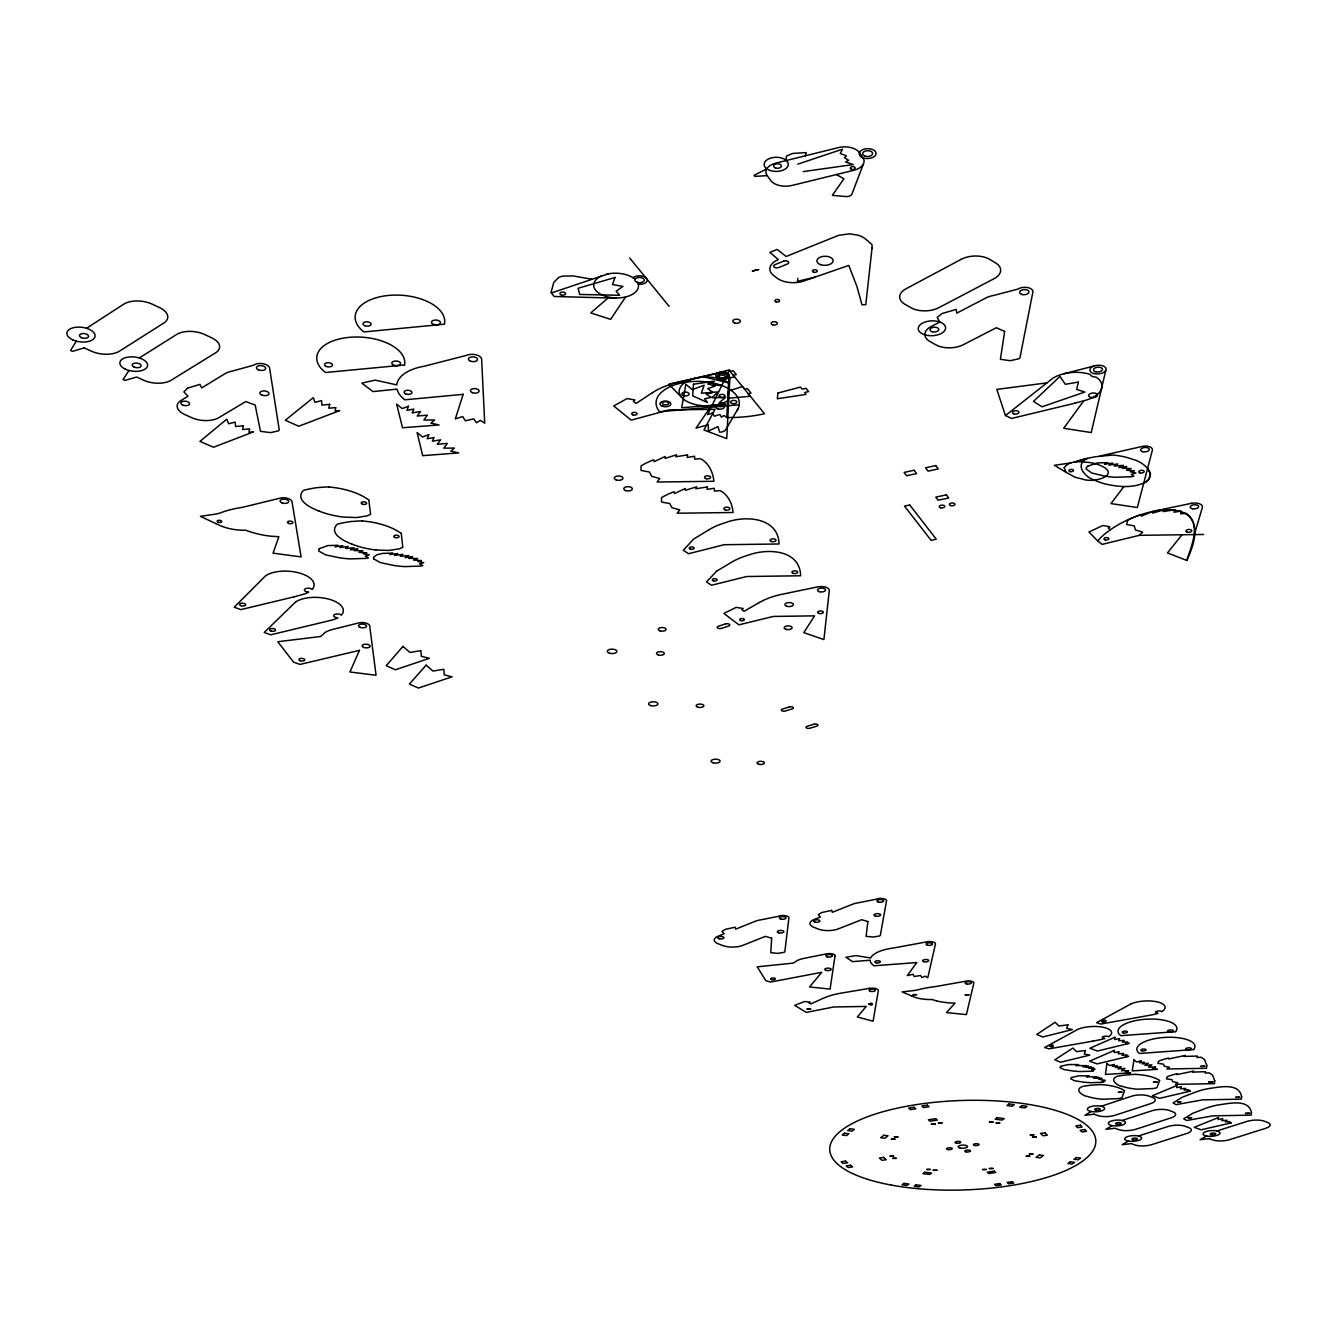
<?xml version="1.0" encoding="UTF-8"?>
<svg xmlns="http://www.w3.org/2000/svg" width="1337" height="1337" viewBox="0 0 1337 1337"><rect width="100%" height="100%" fill="white"/><g stroke="black" fill="none" stroke-linecap="round" stroke-linejoin="round"><path stroke-width="1.5" d="M726.76 417.512L724.069 415.506L721.312 417.144L719.958 414.487L714.292 416.208L712.638 412.882L707.574 414.62L729.233 370.282L764.513 413.735A90.766 48.349 0.1 0 1 726.76 417.512L728.983 375.095A5.716 3.042 0.1 0 0 720.944 372.221L695.14 378.271M786.123 160.574L786.457 155.994L792.757 153.437L806.261 152.585L805.342 155.794M797.888 278.313L797.353 281.372L815.069 277.16M1105.749 370.55L1091.226 432.553L1063.684 428.291L1083.806 400.766A28.328 14.891 -3.6 0 0 1095.956 377.067A6.033 3.192 -3.8 0 1 1090.374 374.477A28.328 14.891 -3.6 0 0 1053.088 378.037L1005.457 415.556L996.817 389.401L1046.921 382.883M1193.674 536.772L1202.381 507.425A8.657 4.262 -4.5 0 0 1191.367 503.364M1182.008 534.783L1167.468 552.916L1186.788 560.437C1223.489 483.175 1124.785 509.113 1097.677 540.933L1088.936 532.009L1102.875 525.491L1109.877 526.711L1108.206 527.831L1110.161 529.786M1186.788 560.437C1191.284 546.048 1201.612 524.605 1186.27 513.341L1180.738 513.843L1181.173 511.118L1173.936 512.205L1174.839 509.832L1163.106 511.586L1164.36 509.715L1152.578 513.09L1152.995 511.319L1141.297 516.182L1141.246 514.478A64.577 31.286 -4.2 0 0 1127.626 520.26L1126.656 524.505L1134.294 525.942L1135.497 530.004L1142.65 532.059L1139.375 535.335L1102.106 544.376L1097.677 540.933M1124.534 1090.658L1121.96 1097.727A13.688 4.746 -2.8 0 1 1118.601 1098.596L1102.49 1099.248A38.105 13.303 -2.8 0 1 1087.416 1096.44C1083.087 1096.123 1074.296 1090.09 1081.549 1086.897A12.668 4.412 -2.7 0 1 1082.87 1086.363A52.11 17.983 -2.8 0 1 1092.413 1085.059L1100.585 1084.591A36.467 12.651 -2.7 0 1 1124.384 1090.691M1159.664 1080.48L1156.906 1087.649A13.788 4.813 -3 0 1 1153.513 1088.519L1137.286 1089.187A38.389 13.47 -3.1 0 1 1122.194 1086.346M738.275 408.337L725.673 429.745A6.752 3.493 0.1 0 1 719.674 432.202L717.952 426.57L708.409 431.032L708.242 424.715L696.025 428.158L710.298 407.3M76.359 341.169L70.577 350.461L72.516 351.347L84.298 347.887M128.987 370.499L123.071 379.541L124.976 380.393L136.658 377.034L143.677 380.243A19.838 10.178 5.8 0 0 171.236 380.193L215.541 352.851A20.038 10.462 5.6 0 0 211.798 337.877L204.661 334.517A20.072 10.479 5.7 0 0 176.534 334.534L139.315 357.948M625.616 296.948L610.625 319.359L590.737 312.925L608.134 297.95L615.906 297.95M1123.966 486.484L1110.947 503.598L1137.336 507.508L1152.377 450.218A7.855 3.994 -4.2 0 0 1149.302 446.658A7.855 3.994 -4.2 0 0 1141.414 446.625L1099.983 456.034M652.456 392.643L636.061 403.49L633.437 401.25L634.958 399.98L627.07 398.56L613.716 405.98L631.198 420.136L669.068 409.891L714.961 409.339L703.964 430.013L726.743 438.62L729.885 378.12A9.259 4.913 0.2 0 0 716.916 373.458M86.521 328.284L123.723 304.201A20.439 10.763 6.3 0 1 152.284 304.184L159.621 307.66A20.406 10.729 6.2 0 1 163.782 323.053L119.478 351.163A20.205 10.429 6.5 0 1 91.501 351.196L84.281 347.904M709.061 529.686L693.502 539.179L683.324 550.276L688.522 553.719L724.136 544.711L779.036 543.975C778.385 517.051 745.077 515.213 725.807 522.516A64.661 31.52 -0.4 0 0 709.061 529.686M1091.193 1111.515L1084.842 1115.325L1094.151 1114.189M1112.117 1125.637L1105.783 1129.364L1114.991 1128.261L1118.434 1129.514A12.267 4.161 -2.9 0 0 1135.665 1129.314L1171.045 1117.882A12.367 4.212 -3.1 0 0 1172.9 1111.849L1169.424 1110.546A12.384 4.228 -3.1 0 0 1151.993 1110.746L1122.178 1120.456M759.232 602.536L744.04 611.343L741.784 609.538L743.205 608.502L736.202 607.382L723.869 613.416L738.893 624.83L773.354 616.441L814.584 615.856L803.804 632.635L823.91 639.571L829.291 590.586A8.306 3.961 -1 0 0 817.876 586.859L780.407 594.614A60.549 28.445 -0.9 0 0 759.299 602.552M1128.428 1141.063L1122.127 1144.706L1131.252 1143.62L1134.628 1144.856A12.133 4.061 -2.9 0 0 1151.642 1144.656L1186.738 1133.475A12.234 4.111 -3.1 0 0 1188.643 1127.576L1185.217 1126.306A12.25 4.128 -3.1 0 0 1167.986 1126.506L1138.439 1135.999M1206.592 1136.032L1200.074 1139.709L1209.266 1138.606M766.853 168.83L754.135 175.297L754.937 176.4L767.187 175.615A16.345 9.526 -0.3 0 1 775.928 163.097L838.215 147.655A16.428 9.643 -1.1 0 1 859.457 152.568M551.379 292.97L608.168 273.868M797.805 164.15L842.527 149.192L840.271 153.521L846.471 155.861L844.399 157.716L848.644 160.273L845.669 161.978L853.24 164.568L803.286 171.587M1101.287 1106.234L1131.286 1096.307A12.518 4.329 -3 0 1 1148.934 1096.106L1152.461 1097.46A12.501 4.312 -3 0 1 1150.672 1103.61L1115.058 1115.275A12.401 4.245 -2.8 0 1 1097.644 1115.476L1094.134 1114.189M1216.904 1130.952L1247.02 1121.409A12.284 4.145 -3.6 0 1 1264.267 1121.191L1267.626 1122.478A12.284 4.128 -3.6 0 1 1265.354 1128.411L1229.605 1139.659A12.167 4.061 -3.4 0 1 1212.575 1139.859L1209.25 1138.606M294.224 596.803L301.811 594.714A26.339 12.351 3.7 0 0 308.697 592.107A4.145 1.939 3.5 0 1 304.452 590.336A4.145 1.939 3.5 0 1 307.142 588.263A4.145 1.939 3.5 0 1 312.173 589.433A26.339 12.351 3.7 0 0 299.755 573.122A26.339 12.351 3.7 0 0 265.478 575.896L234.209 607.215L240.894 609.605L294.29 596.787M1074.681 403.256L1083.806 400.766M1063.834 373.775L1094.034 366.004M719.824 372.288L729.033 369.965L730.186 371.385L733.161 370.7L736.319 374.594L733.344 375.262L734.581 376.8L725.256 378.939M1074.781 403.239L1011.591 418.448L1005.457 415.556M717.2 373.391L675.586 382.934A67.418 35.146 0.3 0 0 652.523 392.677M695.507 378.187L668.767 384.17L681.569 397.239M1154.6 511.001L1191.635 503.297M1092.663 1041.189L1098.964 1039.935A19.537 7.086 -2.8 0 0 1104.914 1038.398A3.075 1.12 -2.9 0 1 1102.306 1037.395A3.075 1.12 -2.9 0 1 1104.964 1036.192A3.075 1.12 -2.9 0 1 1108.34 1036.827A19.537 7.086 -2.8 0 0 1107.471 1028.571A19.554 7.086 -2.8 0 0 1103.627 1027.384A19.537 7.086 -2.8 0 0 1077.94 1029.306L1044.648 1047.506L1048.86 1048.86L1092.713 1041.172M869.652 988.327L839.786 993.358A47.831 17.765 -1.4 0 0 822.974 998.405L810.707 1003.953L808.969 1002.834L810.122 1002.182L804.64 1001.513L794.73 1005.34L806.244 1012.393L833.686 1006.978L866.226 1006.427L857.335 1016.972L873.078 1021.217L878.359 990.617A6.535 2.457 -1.4 0 0 869.451 988.361M1070.904 462.936L1054.375 465.293L1066.308 472.529M739.277 404.76L659.576 411.763A41.648 21.827 0.4 0 1 696.594 381.363A41.648 21.827 0.4 0 1 736.704 411.027M1139.375 535.335L1203.618 534.482M1135.731 1074.33L1127.509 1074.798A52.477 18.217 -3 0 0 1117.882 1076.118A12.752 4.479 -2.9 0 0 1116.529 1076.669C1109.225 1079.761 1117.699 1085.962 1122.127 1086.363M328.768 486.835L317.12 487.637A75.875 36.834 3.4 0 0 304.134 490.178A18.534 9.108 3.8 0 0 302.63 491.264C295.327 500.857 311.788 508.194 318.891 511.085M362.143 520.795L350.695 521.564A74.454 35.631 3 0 0 337.91 524.02A18.183 8.807 3.3 0 0 336.406 525.073C329.052 534.299 345.18 541.485 352.049 544.226M608.134 297.95L554.203 296.48L551.045 292.536L553.752 282.491L558.482 277.595A12.935 7.136 2 0 1 562.927 276.074L573.038 275.923L591.84 279.216M375.931 549.975L388.85 550.443L398.61 548.972A19.587 9.459 3 0 0 402.805 547.301L401.25 533.313M704.549 377.017L728.581 382.9A27.392 14.44 0.3 0 0 688.555 380.493A27.392 14.44 0.3 0 0 687.435 401.685A27.392 14.44 0.3 0 0 727.646 400.749M1139.174 1136.183L1138.723 1136.066A8.507 2.858 -2.9 0 0 1124.985 1138.121A8.507 2.858 -2.9 0 0 1134.846 1141.213A8.507 2.858 -2.9 0 0 1139.976 1136.467L1139.174 1136.183L1139.976 1136.467M836.394 174.562L843.965 178.757L832.349 195.336L845.753 196.539A5.365 3.092 -1.2 0 0 851.936 194.082L863.936 162.546A16.395 9.61 -1.2 0 0 863 157.816L859.607 152.786M911.784 996.015L902.124 991.904L914.241 990.516A11.966 4.479 -1.7 0 1 916.848 990.099A55.82 20.74 -1.9 0 1 935.399 986.606L965.498 981.241A5.783 2.189 -2.1 0 1 971.347 981.208A5.783 2.189 -2.1 0 1 973.854 983.13L966.4 1014.599L946.462 1012.594L955.086 1003.101L950.055 1002.934A40.01 15.041 -2 0 1 936.218 1000.761M216.042 523.703L200.4 516.333L215.925 514.06A16.261 7.821 4.5 0 1 219.184 513.341A75.407 36.049 4 0 1 242.114 507.408L279.5 498.317A7.855 3.827 4 0 1 287.455 498.333A7.855 3.827 4 0 1 292.034 501.776L301.092 556.911L273.049 553.15L278.865 536.672L271.979 536.304A54.265 26.372 4.1 0 1 251.974 532.343A57.875 28.161 4.1 0 1 245.707 530.237A32.706 15.81 4.4 0 1 216.276 523.619M1147.631 468.334L1150.522 474.067L1148.383 479.899A18.417 9.242 -4 0 1 1146.026 481.838C1133.458 488.64 1118.116 486.952 1104.713 483.81A58.026 29.381 -4.1 0 1 1093.683 479.799C1085.828 477.393 1075.165 465.961 1085.31 459.56A18.384 9.292 -3.7 0 1 1087.232 458.441M629.744 258.058L669.102 306.323M767.187 175.615L770.697 180.478A16.311 9.493 -0.4 0 0 791.972 185.459L853.741 170.3A16.395 9.61 -1.2 0 0 863.334 164.133M373.625 558.833L380.427 562.626L394.532 565.601A65.78 31.887 2.8 0 0 404.777 566.604L420.771 566.086L422.743 565.568L419.684 563.88L423.712 562.626L417.863 561.54L421.339 560.571L413.634 560.103L417.545 558.515L408.687 558.348L412.548 556.627L405.128 557.629L408.855 555.557L400.231 556.276L402.955 554.287L394.682 555.44L397.741 553.535L389.986 554.537L392.76 553.117L382.833 553.368L376.917 554.755L373.992 556.827A10.245 4.897 3 0 0 373.641 558.833M368.795 499.821L370.616 514.31A19.971 9.777 3.4 0 1 366.371 516.015L356.478 517.553L343.308 517.068A55.736 27.525 3.5 0 1 318.975 511.035M911.984 995.965A24.083 9.041 -1.8 0 0 932.106 999.524A42.667 16.061 -2 0 0 936.184 1000.778M1135.681 1074.413A36.734 12.802 -2.9 0 1 1159.513 1080.513M362.11 520.945A52.243 25.102 3.2 0 1 401.05 533.363M375.914 550.008A54.7 26.623 3.1 0 1 352.116 544.176M328.735 487.002A53.246 25.955 3.6 0 1 368.594 499.888M1143.753 483.108A18.317 9.192 -4 0 0 1146.026 481.838C1158.043 473.448 1141.898 461.382 1132.974 459.427A52.995 26.573 -3.6 0 0 1113.002 455.031L1095.855 456.686A75.39 37.553 -3.8 0 0 1076.302 461.549L1074.48 462.184A74.772 37.252 -3.8 0 1 1087.232 458.441M721.713 385.457A10.195 5.398 0.2 0 1 711.451 382.633M637.548 282.408A22.395 12.367 1.5 0 1 625.449 296.981A22.395 12.367 1.5 0 1 597.271 291.917A22.395 12.367 1.5 0 1 601.5 275.94M606.597 274.202A22.395 12.367 1.5 0 1 635.008 279.283M633.003 277.762A7.671 4.262 1.2 0 1 642.696 276.224A7.671 4.262 1.2 0 1 646.924 281.405A7.671 4.262 1.2 0 1 638.267 284.229M1033.869 1134.695L1030.058 1134.879L1033.835 1134.846M1036.259 1136.968L1032.465 1137.152L1036.259 1136.968M872.075 247.796L865.774 304.669L861.981 304.803L856.933 286.502L848.778 265.411L805.158 280.553A20.322 11.348 -0.5 0 1 776.931 278.046L773.655 275.506A20.356 11.364 -0.5 0 1 778.368 259.612L769.861 252.359L777.148 249.401L786.156 256.47L838.767 235.279L849.547 233.841L858.036 235.178A20.54 11.598 -1.2 0 1 865.106 238.721L868.131 241.161A19.42 10.947 -1.2 0 1 868.749 241.696L872.008 244.704L872.075 247.796M1206.759 1065.422L1206.492 1068.28L1166.967 1068.982L1169.357 1067.244L1164.226 1066.207L1163.391 1064.085L1157.892 1063.383L1158.644 1061.16A46.762 16.428 -3.3 0 1 1168.521 1058.068L1168.555 1058.954L1185.234 1055.445L1184.315 1056.431L1197.35 1056.08L1197.016 1057.5L1201.027 1057.199L1204.57 1059.572L1206.759 1065.422M1214.748 1080.864L1214.481 1083.655L1175.39 1084.357L1177.78 1082.669L1172.699 1081.65L1171.88 1079.577L1166.466 1078.892L1167.218 1076.72A46.243 16.061 -3.3 0 1 1177.011 1073.678L1177.028 1074.547L1193.54 1071.121L1192.621 1072.09L1205.523 1071.722L1205.172 1073.126L1209.133 1072.842L1212.626 1075.149L1214.748 1080.864M1118.451 1092.346L1122.194 1092.195L1118.467 1092.296M868.732 1004.171C873.98 1007.145 873.345 1001.045 868.732 1004.171M1177.546 1101.838L1181.039 1101.705L1177.579 1101.755M771.666 938.223L770.764 952.696L777.933 953.381L784.067 952.345A3.911 1.504 -0.8 0 0 784.836 951.76L788.83 918.402A6.284 2.473 -0.8 0 0 785.387 915.678A6.284 2.473 -0.8 0 0 777.783 916.463L760.92 919.823A14.189 5.582 -0.7 0 0 755.388 921.226L735.718 929.131L735.083 927.209L725.322 929.349L721.947 931.421L724.153 933.778L718.27 936.151A14.072 5.482 -0.5 0 0 718.42 943.889L722.882 945.577A14.055 5.465 -0.5 0 0 742.72 945.393L765.382 936.385L771.666 938.223M1114.841 1037.295L1114.724 1039.501L1119.637 1038.648L1118.651 1040.788L1124.183 1040.37L1122.528 1042.208L1127.542 1041.891L1126.055 1043.478L1129.247 1043.311L1097.426 1051.032L1089.906 1048.241L1114.841 1037.295M1114.339 1050.397L1114.222 1052.57L1119.102 1051.734L1118.133 1053.823L1123.615 1053.422L1121.96 1055.227L1126.924 1054.91L1125.47 1056.481L1128.612 1056.314L1097.109 1063.901L1089.638 1061.16L1114.339 1050.397M1153.513 1082.201L1157.29 1082.051L1153.53 1082.151M1188.125 1117.782L1191.568 1117.632L1188.125 1117.782M693.452 384.237L692.683 395.869L707.423 402.437L704.632 398.81L711.15 397.323L706.086 394.047L712.939 392.493L707.774 388.632L715.362 385.992L707.758 383.986L714.342 381.162L693.452 384.237M728.565 391.089L728.013 398.225L750.191 396.304L748.252 393.763L751.026 393.061L747.467 388.683L744.859 389.268L742.369 386.51L728.565 391.089M1200.659 1066.425L1204.921 1066.257L1200.676 1066.374M1208.732 1081.85L1212.943 1081.683L1208.732 1081.85M1176.894 1085.51L1176.677 1087.566L1181.457 1086.764L1180.421 1088.769L1185.769 1088.385L1184.097 1090.09L1188.944 1089.789L1187.44 1091.276L1190.515 1091.109L1159.53 1098.345L1152.377 1095.755L1176.894 1085.51M891.378 1139.241L895.172 1139.191L891.411 1139.157M890.108 1156.171L893.851 1156.137L890.141 1156.087M777.933 393.045L777.332 398.76L806.061 394.415L804.673 392.51L808.618 391.574L806.044 388.282L802.217 389.151L800.412 387.078L777.933 393.045M894.369 1136.885L898.163 1136.851L894.403 1136.801M892.715 1158.377L896.458 1158.327L892.748 1158.293M867.914 921.577L866.092 936.351L873.262 937.036L879.495 935.984A3.944 1.538 -1.5 0 0 880.314 935.399L886.431 901.372A6.334 2.524 -1.5 0 0 883.139 898.598A6.334 2.524 -1.5 0 0 875.434 899.383L858.237 902.809A14.323 5.682 -1.4 0 0 852.588 904.23L832.282 912.302L831.748 910.347L821.787 912.519L818.261 914.642L820.35 917.032L814.25 919.455A14.189 5.582 -1.1 0 0 813.932 927.343L818.328 929.065A14.172 5.565 -1.1 0 0 838.316 928.881L861.697 919.706L867.914 921.577M913.221 994.678L916.597 994.644L913.221 994.678M1064.219 467.699L1065.973 472.212L1074.58 476.991A36.5 18.484 -3.7 0 0 1082.084 478.913C1093.867 484.044 1123.865 474.217 1098.229 464.607A36.166 18.166 -3.4 0 0 1090.691 462.652C1082.218 461.833 1069.734 459.577 1064.219 467.699M1235.622 1097.41L1239.8 1097.242L1235.672 1097.309M965.164 994.895L969.175 994.845L965.18 994.845M1241.605 1096.557L1241.271 1099.181L1202.648 1099.866L1176.092 1104.629L1173.05 1102.925L1182.159 1097.276L1194.726 1092.413A45.826 15.71 -3.4 0 1 1207.679 1088.719C1218.074 1087.466 1238.864 1081.917 1241.605 1096.557M1245.532 1113.437L1249.644 1113.27L1245.549 1113.387M687.552 454.914L687.235 457.438L694.488 456.268L694.722 459.176L700.371 458.658C708.794 462.92 713.056 472.279 713.891 481.287L657.135 482.022L659.709 478.529L651.721 476.34L649.414 472.028L641.091 470.474L641.008 465.961A66.733 33.559 0.3 0 1 653.709 459.828L654.194 461.633L665.141 456.469L665.174 458.357L676.589 454.764L675.753 456.769L687.552 454.914M931.438 1124.049L935.265 1124.016L931.438 1124.049M926.742 1169.507L930.435 1169.457L926.775 1169.424M1251.449 1112.585L1251.098 1115.158L1212.943 1115.843L1186.654 1120.506L1183.68 1118.835L1192.721 1113.32L1205.172 1108.557A45.291 15.342 -3.5 0 1 1217.99 1104.947C1228.218 1103.777 1248.725 1098.212 1251.449 1112.585M1218.408 1117.531L1218.141 1119.504L1222.82 1118.735L1221.751 1120.64L1226.982 1120.272L1225.294 1121.893L1230.023 1121.609L1228.536 1123.03L1231.527 1122.863L1201.094 1129.782L1194.208 1127.325L1218.408 1117.531M938.407 1122.98L942.251 1122.93L938.424 1122.93M933.276 1170.31L936.986 1170.276L933.276 1170.31M1106.936 1063.483L1105.432 1074.43L1130.584 1072.876L1125.537 1072.09L1128.712 1070.619L1121.492 1070.703L1124.918 1068.43L1117.966 1068.898L1121.275 1066.759L1115.292 1067.478L1117.297 1065.723L1112.384 1066.324L1114.339 1064.419L1109.626 1065.539L1106.936 1063.483M707.407 486.952L707.072 489.392L714.225 488.272L714.426 491.08L719.991 490.579C728.18 494.657 732.342 503.748 733.077 512.489L677.224 513.224L679.781 509.848L671.959 507.726L669.737 503.548L661.548 502.06L661.514 497.682A65.647 32.506 0.1 0 1 674.082 491.732L674.533 493.487L685.346 488.473L685.363 490.295L696.627 486.818L695.792 488.757L707.407 486.952M834.94 956.289L830.11 989.079L809.52 986.973L821.737 972.3L770.496 982.06L765.767 980.573L757.243 966.818L793.225 963.108L797.287 960.534A20.556 7.872 -1.1 0 1 804.724 958.228L825.999 953.983A5.9 2.273 -1.2 0 1 832.633 953.933A5.9 2.273 -1.2 0 1 834.94 956.289M1004.655 331.392L1000.394 359.302L1010.103 360.706L1018.777 358.817A5.415 2.891 -3 0 0 1019.964 357.714L1032.665 293.137A8.757 4.83 -3.2 0 0 1028.471 287.756A8.757 4.83 -3.2 0 0 1017.741 289.16L993.592 295.46A19.771 10.83 -2.9 0 0 985.636 298.084L956.74 313.176L956.239 309.432L942.284 313.443L937.204 317.404L939.811 322.016L931.204 326.512A19.52 10.562 -2.3 0 0 929.934 341.487L935.783 344.796A19.487 10.529 -2.3 0 0 963.208 344.762L996.349 327.732L1004.655 331.392M1133.96 1059.907L1132.255 1070.904L1157.458 1069.349L1152.427 1068.564L1155.636 1067.076L1148.416 1067.177L1151.876 1064.87L1144.907 1065.355L1148.266 1063.199L1142.266 1063.918L1144.305 1062.163L1139.358 1062.765L1141.347 1060.859L1136.634 1061.979L1133.96 1059.907M685.814 384.337L681.686 407.785L725.824 404.092L719.507 402.404L725.523 397.49L712.036 397.691L717.986 391.925L701.39 393.178L704.114 385.24L692.299 389.635L685.814 384.337M989.48 1122.194L993.307 1122.144L989.497 1122.144M982.578 1169.541L986.271 1169.491L982.578 1169.541M1049.512 1045.952C1053.89 1048.96 1055.328 1042.927 1049.545 1045.885M996.199 1123.063L1000.026 1123.013L996.215 1123.013M989.347 1168.521L993.04 1168.471L989.347 1168.521M807.03 1009.101L810.774 1009.134L807.08 1009M1026.264 1156.288L1029.991 1156.238L1026.315 1156.204M1029.44 1153.998L1033.167 1153.948L1029.473 1153.915M243.351 425.751L242.549 429.511L249.635 428.943L248.883 432.219L253.412 431.918L213.502 447.243L199.915 441.377L226.805 419.183L228.61 423.762L235.095 422.091L235.563 426.503L243.351 425.751M935.432 944.139L927.794 977.698L925.087 976.211L921.912 977.531L920.558 975.475L914.207 976.545L912.97 974.289L907.305 975.575L916.798 962.556L874.03 965.782A31.002 11.899 -1.6 0 1 870.17 960.2L852.555 961.637L845.903 957.259L856.031 955.604L870.654 957.994A31.002 11.899 -1.6 0 1 893.149 948.067L925.254 942.134A6.451 2.49 -1.8 0 1 932.257 941.8A6.451 2.49 -1.8 0 1 935.432 944.139M1078.424 382.064L1076.619 389.385L1084.808 392.042L1042.041 406.782L1033.451 401.401L1059.99 376.432L1065.338 384.304L1078.424 382.064M329.721 404.342L328.752 408.186L335.921 407.601L335.019 410.927L339.598 410.643L298.736 426.252L285.282 420.253L313.326 397.641L314.947 402.32L321.565 400.599L321.849 405.094L329.721 404.342M463.17 394.331L455.332 418.882L462.702 416.526L465.343 420.787L473.733 418.882L476.457 422.793L480.351 420.353L484.713 423.177L481.638 359.402A9.041 4.796 2.8 0 0 476.223 354.857A9.041 4.796 2.8 0 0 466.529 355.375L423.996 366.288A43.336 22.629 3.1 0 0 396.755 384.906L375.246 380.126L361.792 383.134L373.023 391.591L397.022 389.117A43.336 22.629 3.1 0 0 404.827 399.813L463.17 394.331M615.003 277.478L612.547 284.53L622.925 286.419L616.156 291.182L619.566 295.26L579.723 294.458L578.102 288.274L615.003 277.478M1067.929 1024.844L1066.709 1028.37L1072.408 1029.59L1042.726 1036.977L1036.76 1034.437L1055.16 1022.27L1058.871 1025.997L1067.929 1024.844M1085.477 1050.531L1084.24 1053.94L1089.822 1055.11L1060.592 1062.246L1054.776 1059.806L1072.976 1048.058L1076.586 1051.651L1085.477 1050.531M408.453 406.247L406.916 410.342L413.868 409.122L412.164 412.899L420.62 411.478L417.228 416.041L427.322 415.155L423.879 420.035L434.625 419.985L430.965 423.127L439.088 424.932L402.521 427.773L396.621 404.041L402.203 408.57L408.453 406.247M428.742 434.726L427.205 438.72L434.057 437.533L432.352 441.21L440.709 439.806L437.299 444.252L447.26 443.383L443.817 448.146L454.43 448.096L450.786 451.154L458.775 452.892L422.693 455.666L417.111 432.603L422.576 436.998L428.742 434.726M359.469 650.35L349.943 671.993L376.065 675.252L369.781 626.652A7.32 3.376 2.9 0 0 366.071 623.126A7.32 3.376 2.9 0 0 357.865 623.142L333.18 629.309A25.47 11.649 3 0 0 324.841 632.668L320.796 636.479L277.778 641.727L293.588 662.166L300.006 664.422L359.469 650.35M319.443 548.588L319.092 549.039A10.312 4.93 3.5 0 0 318.791 551.078L325.727 554.905L339.999 557.897A66.265 32.138 3.3 0 0 350.327 558.899L366.405 558.381L368.377 557.863L365.252 556.159L369.263 554.888L363.346 553.802L366.823 552.833L359.051 552.348L362.945 550.76L354.038 550.577L357.865 548.838L350.428 549.858L354.121 547.769L345.481 548.488L348.138 546.482L339.865 547.635L342.874 545.713L335.119 546.733L337.86 545.295L327.883 545.563L319.443 548.588M402.955 646.406L386.243 665.676L395.368 669.787L429.344 658.305L421.322 656.3L420.904 650.668L409.891 652.423L402.955 646.406M426.152 665.157L409.389 684.043L418.364 688.054L452.107 676.806L444.202 674.834L443.851 669.319L432.937 671.04L426.152 665.157M716.615 571.183L706.471 581.929L711.551 585.255L746.648 576.514L800.612 575.779C800.061 549.407 767.271 548.153 748.536 555.056A63.558 30.484 -0.6 0 0 732.007 561.991L716.615 571.183M187.531 388.165L183.888 391.908L188.016 396.237L181.063 400.482A19.453 9.86 5.3 0 0 184.907 414.604L191.809 417.729A19.42 9.827 5.2 0 0 218.833 417.662L245.724 401.568L255.166 405.027L260.481 431.333L270.542 432.636L278.447 430.848A5.365 2.707 4.5 0 0 279.232 429.812L269.723 368.945A8.691 4.512 4.9 0 0 263.74 363.881A8.691 4.512 4.9 0 0 253.662 365.218L231.986 371.168A19.654 10.128 5 0 0 225.051 373.658L201.703 387.897L199.932 384.371L187.531 388.165M295.544 602.018L264.225 632.485L270.776 634.808L331.058 620.301A25.938 12.016 3.3 0 0 337.893 617.761A4.078 1.889 3.1 0 1 333.715 616.039A4.078 1.889 3.1 0 1 336.406 614.017A4.078 1.889 3.1 0 1 341.353 615.154A25.938 12.016 3.3 0 0 329.37 599.294A25.938 12.016 3.3 0 0 295.544 602.018M1087.75 466.162L1087.215 466.646A10.512 5.298 -3.7 0 0 1086.079 468.819L1091.594 472.947L1104.914 476.173A67.635 34.495 -4 0 0 1115.008 477.276L1131.587 476.724L1133.809 476.173L1131.319 474.351L1135.932 472.997L1130.35 471.811L1134.277 470.774L1126.556 470.24L1131.186 468.535L1122.178 468.334L1126.79 466.479L1118.802 467.549L1123.398 465.326L1114.306 466.078L1117.849 463.922L1108.941 465.159L1112.802 463.103L1104.479 464.19L1107.855 462.635L1097.593 462.903L1087.75 466.162M844.449 1133.208L842.193 1135.029L846.605 1135.581L848.861 1133.759L844.449 1133.208M849.948 1128.746L847.691 1130.567L852.12 1131.135L854.376 1129.297L849.948 1128.746M883.807 1135.263L880.715 1137.72L884.893 1138.238L888.002 1135.782L883.807 1135.263M903.912 1183.395L902.024 1184.816L907.004 1185.418L908.893 1183.997L903.912 1183.395M1009.101 1103.944L1006.978 1105.549L1012.193 1106.234L1014.315 1104.629L1009.101 1103.944M924.786 1172.248L922.948 1173.652L929.733 1174.471L931.571 1173.084L924.786 1172.248M997.201 1117.699L995.213 1119.203L1002.198 1120.105L1004.204 1118.618L997.201 1117.699M916.079 1184.866L914.19 1186.303L919.154 1186.905L921.059 1185.468L916.079 1184.866M1021.836 1105.632L1019.713 1107.22L1024.894 1107.905L1027.033 1106.317L1021.836 1105.632M1039.401 1154.967L1036.091 1157.341L1040.136 1157.859L1043.445 1155.486L1039.401 1154.967M1070.369 1161.786L1067.895 1163.524L1072.09 1164.059L1074.564 1162.321L1070.369 1161.786M1076.435 1157.524L1073.962 1159.279L1078.157 1159.797L1080.647 1158.059L1076.435 1157.524M1061.143 1066.241L1060.776 1066.475A7.37 2.607 -2.6 0 0 1059.99 1067.544L1063.901 1069.55L1073.293 1071.054A47.213 16.88 -2.7 0 0 1080.396 1071.539L1092.045 1071.171L1093.599 1070.87L1091.828 1069.984L1095.053 1069.299L1091.109 1068.748L1093.85 1068.213L1088.435 1067.996L1091.644 1067.127L1085.326 1067.093L1088.535 1066.141L1082.953 1066.725L1086.145 1065.606L1075.984 1065.606L1078.675 1064.57L1068.012 1064.57L1061.143 1066.241M1071.806 1077.472L1071.438 1077.706A7.303 2.574 -2.6 0 0 1070.653 1078.758L1074.513 1080.731L1083.806 1082.201A46.828 16.596 -2.8 0 0 1090.858 1082.686L1102.423 1082.318L1103.961 1082.034L1102.206 1081.148L1105.398 1080.463L1098.847 1079.193L1102.039 1078.341L1095.772 1078.307L1098.964 1077.371L1093.415 1077.94L1096.607 1076.837L1086.53 1076.853L1089.204 1075.834L1078.625 1075.834L1071.806 1077.472M1131.069 1003.853L1096.574 1022.671L1100.802 1024.058L1152.009 1014.867A19.871 7.32 -3.1 0 0 1158.109 1013.262A3.142 1.153 -3.2 0 1 1155.502 1012.243A3.142 1.153 -3.2 0 1 1158.243 1010.989A3.142 1.153 -3.2 0 1 1161.652 1011.658A19.871 7.32 -3.1 0 0 1161.068 1003.101A19.905 7.32 -3.1 0 0 1157.207 1001.881A19.871 7.32 -3.1 0 0 1131.069 1003.853M961.169 259.345L906.068 288.759A19.871 10.947 -2 0 0 904.948 304.268L910.948 307.711A19.838 10.913 -2.1 0 0 938.875 307.677L993.876 278.781A20.088 11.181 -2.7 0 0 995.63 262.921L989.664 259.345A20.122 11.231 -2.7 0 0 961.169 259.345M783.649 261.116L775.042 264.609A3.192 1.788 -0.3 0 0 774.29 267.099A3.192 1.788 -0.3 0 0 778.752 267.5L787.359 264.024A3.209 1.788 -0.4 0 0 788.111 261.517A3.209 1.788 -0.4 0 0 783.649 261.116M725.456 623.928L718.404 626.251A2.758 1.287 -0.1 0 0 717.718 628.056A2.758 1.287 -0.1 0 0 721.562 628.357L728.598 626.05A2.758 1.287 -0.2 0 0 729.3 624.245A2.758 1.287 -0.2 0 0 725.456 623.928M789.281 706.939L782.479 709.061A2.641 1.17 -0.7 0 0 781.761 710.699A2.641 1.17 -0.7 0 0 785.421 710.983L792.223 708.861A2.641 1.187 -0.8 0 0 792.941 707.223A2.641 1.187 -0.8 0 0 789.281 706.939M813.899 724.253L807.13 726.342A2.607 1.153 -0.9 0 0 806.412 727.946A2.607 1.153 -0.9 0 0 810.021 728.214L816.773 726.141A2.607 1.153 -1 0 0 817.509 724.537A2.607 1.153 -1 0 0 813.899 724.253M758.597 269.539L752.43 271.01L758.597 269.539M914.09 470.256L904.096 472.412L906.653 475.738L916.63 473.599L914.09 470.256M935.733 465.577L925.572 467.766L928.079 471.125L938.24 468.936L935.733 465.577M946.395 494.857L935.766 497.13L938.123 500.222L948.735 497.966L946.395 494.857M909.745 504.985L904.481 506.105L931.104 540.315L936.284 539.229L909.745 504.985M914.073 1107.253L908.659 1108.106L910.397 1109.643L915.795 1108.791L914.073 1107.253M927.31 1105.164L921.895 1106.017L923.616 1107.571L929.031 1106.718L927.31 1105.164M935.649 1118.634L928.379 1119.771L930 1121.225L937.27 1120.088L935.649 1118.634M845.536 1161.118L841.157 1161.786L843.212 1163.474L847.591 1162.806L845.536 1161.118M1080.396 1125.219L1075.834 1125.921L1077.622 1127.693L1082.185 1126.991L1080.396 1125.219M883.556 1157.407L879.362 1158.059L882.086 1160.332L886.281 1159.697L883.556 1157.407M1044.849 1132.773L1040.52 1133.442L1042.994 1135.798L1047.322 1135.13L1044.849 1132.773M850.549 1165.229L846.187 1165.881L848.226 1167.552L852.588 1166.883L850.549 1165.229M1084.758 1129.531L1080.196 1130.233L1081.984 1131.988L1086.53 1131.286L1084.758 1129.531M994.293 1171.162L987.274 1172.215L988.762 1173.535L995.781 1172.482L994.293 1171.162M999.692 1183.546L994.544 1184.315L996.098 1185.685L1001.229 1184.916L999.692 1183.546M1012.276 1181.674L1007.112 1182.443L1008.65 1183.813L1013.797 1183.044L1012.276 1181.674M444.402 324.206L363.848 331.944A44.856 24.099 3.7 0 1 388.499 295.444A44.856 24.099 3.7 0 1 444.402 324.206M404.526 365.001L325.543 372.505A44.104 23.197 4 0 1 349.107 337.342A44.104 23.197 4 0 1 404.526 365.001M1175.557 1031.696L1120.874 1035.674A29.464 10.679 -3.1 0 1 1145.391 1019.262A29.464 10.679 -3.1 0 1 1175.557 1031.696M1193.573 1049.578L1139.559 1053.472A29.096 10.412 -3.2 0 1 1163.975 1037.462A29.096 10.412 -3.2 0 1 1193.573 1049.578M1122.93 1120.657L1122.478 1120.523A8.607 2.925 -2.8 0 0 1108.507 1122.779A8.607 2.925 -2.8 0 0 1119.42 1125.687A8.607 2.925 -2.8 0 0 1122.93 1120.657M1102.056 1106.434L1101.588 1106.301A8.691 2.992 -2.7 0 0 1087.533 1108.523A8.691 2.992 -2.7 0 0 1098.178 1111.632A8.691 2.992 -2.7 0 0 1102.49 1106.568L1102.056 1106.434M1217.623 1131.135L1217.188 1131.018A8.523 2.858 -3.3 0 0 1203.283 1133.158A8.523 2.858 -3.3 0 0 1213.411 1136.149A8.523 2.858 -3.3 0 0 1218.04 1131.269L1217.623 1131.135M966.701 983.965A3.209 1.203 -2.1 0 0 971.531 982.795A3.209 1.203 -2.1 0 0 966.751 981.876A3.209 1.203 -2.1 0 0 966.701 983.965M875.468 916.112A3.359 1.32 -1.5 0 0 880.665 914.959A3.359 1.32 -1.5 0 0 875.802 913.806A3.359 1.32 -1.5 0 0 875.468 916.112M878.426 902.074A3.376 1.354 -1.5 0 0 883.657 900.921A3.376 1.354 -1.5 0 0 878.76 899.734A3.376 1.354 -1.5 0 0 878.426 902.074M815.035 922.162A3.192 1.253 -1.1 0 0 819.915 921.059A3.192 1.253 -1.1 0 0 815.202 919.973A3.192 1.253 -1.1 0 0 815.035 922.162M827.436 956.941A3.276 1.253 -1.2 0 0 832.466 955.855A3.276 1.253 -1.2 0 0 827.703 954.752A3.276 1.253 -1.2 0 0 827.436 956.941M771.733 979.637A2.39 0.902 -0.8 0 0 775.376 978.851A2.39 0.902 -0.8 0 0 771.85 978.066A2.39 0.902 -0.8 0 0 771.733 979.637M826.249 970.445A3.242 1.237 -1.2 0 0 831.23 969.375A3.242 1.237 -1.2 0 0 826.5 968.289A3.242 1.237 -1.2 0 0 826.249 970.445M778.836 932.858A3.326 1.304 -0.8 0 0 783.917 931.739A3.326 1.304 -0.8 0 0 779.036 930.602A3.326 1.304 -0.8 0 0 778.836 932.858M780.908 919.104A3.359 1.32 -0.8 0 0 786.039 917.951A3.359 1.32 -0.8 0 0 781.109 916.798A3.359 1.32 -0.8 0 0 780.908 919.104M719.189 938.808A3.175 1.237 -0.4 0 0 723.985 937.722A3.175 1.237 -0.4 0 0 719.239 936.669A3.175 1.237 -0.4 0 0 719.189 938.808M870.487 991.352A3.192 1.203 -1.4 0 0 875.434 990.316A3.192 1.203 -1.4 0 0 870.805 989.28A3.192 1.203 -1.4 0 0 870.487 991.352M927.677 945.259A3.242 1.253 -1.8 0 0 932.507 944.022A3.242 1.253 -1.8 0 0 927.611 943.086A3.242 1.253 -1.8 0 0 927.677 945.259M876.17 962.79A2.808 1.086 -1.5 0 0 880.364 961.754A2.808 1.086 -1.5 0 0 876.136 960.935A2.808 1.086 -1.5 0 0 876.17 962.79M924.068 961.738A3.125 1.203 -1.8 0 0 928.78 960.601A3.125 1.203 -1.8 0 0 924.134 959.665A3.125 1.203 -1.8 0 0 924.068 961.738M1102.641 1021.819A2.306 0.836 -2.9 0 0 1106.167 1020.983A2.306 0.836 -2.9 0 0 1102.808 1020.348A2.306 0.836 -2.9 0 0 1102.641 1021.819M1096.039 1110.211A2.791 0.969 -2.7 0 0 1100.301 1109.259A2.791 0.969 -2.7 0 0 1096.19 1108.54A2.791 0.969 -2.7 0 0 1096.039 1110.211M1116.93 1124.367A2.774 0.936 -2.8 0 0 1121.158 1123.414A2.774 0.936 -2.8 0 0 1117.097 1122.729A2.774 0.936 -2.8 0 0 1116.93 1124.367M1168.922 1031.963A2.975 1.07 -3.2 0 0 1173.368 1030.827A2.975 1.07 -3.2 0 0 1168.939 1030.108A2.975 1.07 -3.2 0 0 1168.922 1031.963M1123.498 1032.983A2.674 0.969 -3 0 0 1127.475 1031.947A2.674 0.969 -3 0 0 1123.431 1031.312A2.674 0.969 -3 0 0 1123.498 1032.983M1187.022 1049.846A2.925 1.053 -3.3 0 0 1191.434 1048.726A2.925 1.053 -3.3 0 0 1187.055 1048.041A2.925 1.053 -3.3 0 0 1187.022 1049.846M1142.182 1050.865A2.641 0.936 -3.1 0 0 1146.127 1049.846A2.641 0.936 -3.1 0 0 1142.149 1049.227A2.641 0.936 -3.1 0 0 1142.182 1050.865M771.499 541.518A2.958 1.437 -0.5 0 0 775.995 540.315A2.958 1.437 -0.5 0 0 771.666 539.012A2.958 1.437 -0.5 0 0 771.499 541.518M690.427 549.173A2.473 1.203 0.2 0 0 694.137 548.137A2.473 1.203 0.2 0 0 690.444 547.084A2.473 1.203 0.2 0 0 690.427 549.173M1192.37 508.745A4.228 2.072 -4.5 0 0 1198.687 506.556A4.228 2.072 -4.5 0 0 1192.337 505.135A4.228 2.072 -4.5 0 0 1192.37 508.745M1105.114 539.847A2.473 1.203 -3.6 0 0 1108.891 538.694A2.473 1.203 -3.6 0 0 1105.281 537.758A2.473 1.203 -3.6 0 0 1105.114 539.847M1187.39 532.243A2.958 1.437 -4.4 0 0 1191.802 530.722A2.958 1.437 -4.4 0 0 1187.356 529.753A2.958 1.437 -4.4 0 0 1187.39 532.243M706.02 478.663A3.058 1.538 0.2 0 0 710.632 477.376A3.058 1.538 0.2 0 0 706.086 475.989A3.058 1.538 0.2 0 0 706.02 478.663M718.838 379.457A4.529 2.407 0.2 0 0 725.69 377.452A4.529 2.407 0.2 0 0 718.988 375.296A4.529 2.407 0.2 0 0 718.838 379.457M363.848 647.476A4.011 1.822 2.8 0 0 370.098 646.339A4.011 1.822 2.8 0 0 364.349 644.334A4.011 1.822 2.8 0 0 363.848 647.476M300.207 660.729A2.958 1.337 3.3 0 0 304.786 659.893A2.958 1.337 3.3 0 0 300.507 658.439A2.958 1.337 3.3 0 0 300.207 660.729M360.255 627.404A4.061 1.872 2.9 0 0 366.572 626.234A4.061 1.872 2.9 0 0 360.773 624.195A4.061 1.872 2.9 0 0 360.255 627.404M270.943 630.997A3.008 1.37 3.6 0 0 275.572 630.145A3.008 1.37 3.6 0 0 271.194 628.624A3.008 1.37 3.6 0 0 270.943 630.997M240.994 605.694A3.058 1.421 3.9 0 0 245.674 604.809A3.058 1.421 3.9 0 0 241.212 603.254A3.058 1.421 3.9 0 0 240.994 605.694M288.692 523.452A2.724 1.32 3.9 0 0 292.887 522.633A2.724 1.32 3.9 0 0 288.942 521.179A2.724 1.32 3.9 0 0 288.692 523.452M218.182 522.249A2.29 1.103 4.5 0 0 221.725 521.58A2.29 1.103 4.5 0 0 218.382 520.344A2.29 1.103 4.5 0 0 218.182 522.249M282.04 502.929A4.345 2.122 4 0 0 288.742 501.609A4.345 2.122 4 0 0 282.441 499.269A4.345 2.122 4 0 0 282.04 502.929M394.883 537.491A2.674 1.304 2.9 0 0 399.061 536.705A2.674 1.304 2.9 0 0 395.251 535.268A2.674 1.304 2.9 0 0 394.883 537.491M362.377 504.149A2.724 1.337 3.3 0 0 366.639 503.33A2.724 1.337 3.3 0 0 362.728 501.843A2.724 1.337 3.3 0 0 362.377 504.149M1140.177 472.947A2.724 1.37 -4.1 0 0 1144.205 471.51A2.724 1.37 -4.1 0 0 1140.093 470.574A2.724 1.37 -4.1 0 0 1140.177 472.947M1142.868 451.739A4.345 2.206 -4.2 0 0 1149.302 449.416A4.345 2.206 -4.2 0 0 1142.734 447.912A4.345 2.206 -4.2 0 0 1142.868 451.739M1070.101 471.61A2.29 1.153 -3.4 0 0 1073.477 470.423A2.29 1.153 -3.4 0 0 1070.018 469.621A2.29 1.153 -3.4 0 0 1070.101 471.61M1013.998 413.935A3.276 1.705 -2.9 0 0 1018.961 412.331A3.276 1.705 -2.9 0 0 1014.114 410.977A3.276 1.705 -2.9 0 0 1013.998 413.935M1095.839 371.803A4.512 2.39 -3.9 0 0 1102.49 369.313A4.512 2.39 -3.9 0 0 1095.621 367.675A4.512 2.39 -3.9 0 0 1095.839 371.803M1094.117 373.591A8.156 4.329 -3.9 0 0 1106.134 369.079A8.156 4.329 -3.9 0 0 1093.716 366.104A8.156 4.329 -3.9 0 0 1094.117 373.591M1090.942 397.473A4.462 2.34 -3.8 0 0 1097.51 395.033A4.462 2.34 -3.8 0 0 1090.708 393.446A4.462 2.34 -3.8 0 0 1090.942 397.473M72.683 339.849A14.206 7.354 6.7 0 0 95.027 336.573A14.206 7.354 6.7 0 0 75.223 327.348A14.206 7.354 6.7 0 0 72.683 339.849M81.507 337.676A4.579 2.356 6.7 0 0 88.576 336.473A4.579 2.356 6.7 0 0 82.025 333.615A4.579 2.356 6.7 0 0 81.507 337.676M182.751 405.061A4.395 2.223 5.4 0 0 189.637 403.908A4.395 2.223 5.4 0 0 183.436 401.25A4.395 2.223 5.4 0 0 182.751 405.061M258.576 369.914A4.646 2.407 4.9 0 0 265.712 368.444A4.646 2.407 4.9 0 0 258.943 365.753A4.646 2.407 4.9 0 0 258.576 369.914M125.411 369.213A13.955 7.17 6.1 0 0 147.505 366.02A13.955 7.17 6.1 0 0 128.202 357.063A13.955 7.17 6.1 0 0 125.411 369.213M134.151 367.107A4.496 2.306 6 0 0 141.137 365.92A4.496 2.306 6 0 0 134.753 363.146A4.496 2.306 6 0 0 134.151 367.107M820.634 264.676A8.106 4.546 -0.9 0 0 833.101 260.916A8.106 4.546 -0.9 0 0 821.269 256.804A8.106 4.546 -0.9 0 0 820.634 264.676M813.548 272.163A2.373 1.32 -0.8 0 0 817.191 271.06A2.373 1.32 -0.8 0 0 813.732 269.873A2.373 1.32 -0.8 0 0 813.548 272.163M326.278 366.438A4.011 2.089 4.2 0 0 332.512 365.185A4.011 2.089 4.2 0 0 326.763 362.828A4.011 2.089 4.2 0 0 326.278 366.438M393.646 365.118A4.429 2.34 3.6 0 0 400.615 363.748A4.429 2.34 3.6 0 0 394.365 361.124A4.429 2.34 3.6 0 0 393.646 365.118M364.717 325.643A4.078 2.173 4 0 0 371.084 324.339A4.078 2.173 4 0 0 365.285 321.916A4.078 2.173 4 0 0 364.717 325.643M433.589 324.423A4.512 2.423 3.3 0 0 440.475 322.718A4.512 2.423 3.3 0 0 433.857 320.228A4.512 2.423 3.3 0 0 433.589 324.423M472.429 392.694A4.362 2.273 2.7 0 0 479.114 391.106A4.362 2.273 2.7 0 0 472.763 388.766A4.362 2.273 2.7 0 0 472.429 392.694M405.779 393.914A3.927 2.039 3.4 0 0 411.963 392.677A3.927 2.039 3.4 0 0 406.398 390.404A3.927 2.039 3.4 0 0 405.779 393.914M470.373 361.14A4.546 2.407 2.8 0 0 477.493 359.636A4.546 2.407 2.8 0 0 471.059 357.012A4.546 2.407 2.8 0 0 470.373 361.14M732.091 403.49A3.159 1.655 0 0 0 736.837 402.053A3.159 1.655 0 0 0 732.108 400.615A3.159 1.655 0 0 0 732.091 403.49M663.754 404.66A3.159 1.655 0.7 0 0 668.65 403.406A3.159 1.655 0.7 0 0 664.071 401.802A3.159 1.655 0.7 0 0 663.754 404.66M720.593 377.753A4.429 2.356 0.1 0 0 727.311 375.797A4.429 2.356 0.1 0 0 720.743 373.675A4.429 2.356 0.1 0 0 720.593 377.753M717.668 408.804A4.462 2.34 0.1 0 0 724.437 406.849A4.462 2.34 0.1 0 0 717.819 404.76A4.462 2.34 0.1 0 0 717.668 408.804M662.316 406.247A5.482 2.875 0.7 0 0 670.84 404.142A5.482 2.875 0.7 0 0 662.951 401.301A5.482 2.875 0.7 0 0 662.316 406.247M616.24 479.95A4.329 2.173 1 0 0 622.942 478.362A4.329 2.173 1 0 0 616.725 476.189A4.329 2.173 1 0 0 616.24 479.95M940.613 507.776A2.791 1.387 -2.1 0 0 944.791 506.439A2.791 1.387 -2.1 0 0 940.579 505.369A2.791 1.387 -2.1 0 0 940.613 507.776M950.774 505.62A2.791 1.387 -2.2 0 0 954.952 504.283A2.791 1.387 -2.2 0 0 950.757 503.213A2.791 1.387 -2.2 0 0 950.774 505.62M719.022 378.705A6.819 3.627 0.1 0 0 729.35 375.697A6.819 3.627 0.1 0 0 719.256 372.438A6.819 3.627 0.1 0 0 719.022 378.705M720.208 377.669A4.529 2.407 0.1 0 0 727.077 375.664A4.529 2.407 0.1 0 0 720.359 373.508A4.529 2.407 0.1 0 0 720.208 377.669M720.493 397.306A2.992 1.571 0.1 0 0 725.022 396.003A2.992 1.571 0.1 0 0 720.593 394.582A2.992 1.571 0.1 0 0 720.493 397.306M683.408 395.585A3.677 1.939 0.5 0 0 689.123 394.164A3.677 1.939 0.5 0 0 683.859 392.259A3.677 1.939 0.5 0 0 683.408 395.585M713.289 762.842A4.529 1.972 -0.2 0 0 720.125 761.137A4.529 1.972 -0.2 0 0 713.356 759.433A4.529 1.972 -0.2 0 0 713.289 762.842M758.764 764.279A3.693 1.604 -0.6 0 0 764.396 762.926A3.693 1.604 -0.6 0 0 758.948 761.505A3.693 1.604 -0.6 0 0 758.764 764.279M698.064 707.256A3.827 1.705 0 0 0 703.847 705.802A3.827 1.705 0 0 0 698.148 704.281A3.827 1.705 0 0 0 698.064 707.256M650.651 705.585A4.696 2.106 0.3 0 0 657.921 703.997A4.696 2.106 0.3 0 0 651.152 701.958A4.696 2.106 0.3 0 0 650.651 705.585M625.666 490.562A4.295 2.156 0.9 0 0 632.351 489.008A4.295 2.156 0.9 0 0 626.167 486.852A4.295 2.156 0.9 0 0 625.666 490.562M776.045 301.878A2.34 1.287 -0.4 0 0 779.605 300.808A2.34 1.287 -0.4 0 0 776.162 299.638A2.34 1.287 -0.4 0 0 776.045 301.878M734.598 323.002A3.794 2.072 0.1 0 0 740.33 321.248A3.794 2.072 0.1 0 0 734.682 319.426A3.794 2.072 0.1 0 0 734.598 323.002M772.636 324.807A3.092 1.688 -0.4 0 0 777.349 323.404A3.092 1.688 -0.4 0 0 772.803 321.883A3.092 1.688 -0.4 0 0 772.636 324.807M609.488 653.208A4.847 2.223 0.8 0 0 616.942 651.537A4.847 2.223 0.8 0 0 609.923 649.364A4.847 2.223 0.8 0 0 609.488 653.208M658.406 655.013A3.944 1.822 0.4 0 0 664.322 653.492A3.944 1.822 0.4 0 0 658.422 651.871A3.944 1.822 0.4 0 0 658.406 655.013M660.194 630.914A3.911 1.822 0.4 0 0 666.077 629.376A3.911 1.822 0.4 0 0 660.227 627.755A3.911 1.822 0.4 0 0 660.194 630.914M786.774 606.279A4.262 2.022 -0.7 0 0 793.376 604.658A4.262 2.022 -0.7 0 0 787.226 602.786A4.262 2.022 -0.7 0 0 786.774 606.279M786.056 629.326A3.978 1.855 -0.7 0 0 792.139 627.755A3.978 1.855 -0.7 0 0 786.306 626.1A3.978 1.855 -0.7 0 0 786.056 629.326M261.968 395.117A4.596 2.356 4.7 0 0 269.021 393.68A4.596 2.356 4.7 0 0 262.353 391.056A4.596 2.356 4.7 0 0 261.968 395.117M863.284 157.916A8.423 4.947 -1.4 0 0 876.069 153.554A8.423 4.947 -1.4 0 0 863.568 149.326A8.423 4.947 -1.4 0 0 863.284 157.916M770.079 170.451A12.066 7.069 -0.3 0 0 788.295 164.384A12.066 7.069 -0.3 0 0 770.279 158.217A12.066 7.069 -0.3 0 0 770.079 170.451M851.368 169.298A2.473 1.454 -1.2 0 0 855.195 168.111A2.473 1.454 -1.2 0 0 851.585 166.791A2.473 1.454 -1.2 0 0 851.368 169.298M775.443 167.927A3.894 2.273 -0.3 0 0 781.426 166.106A3.894 2.273 -0.3 0 0 775.761 164A3.894 2.273 -0.3 0 0 775.443 167.927M864.905 156.095A4.98 2.925 -1.4 0 0 872.626 153.688A4.98 2.925 -1.4 0 0 865.39 151.031A4.98 2.925 -1.4 0 0 864.905 156.095M924.753 334.802A13.688 7.42 -2.1 0 0 945.593 328.15A13.688 7.42 -2.1 0 0 925.438 321.916A13.688 7.42 -2.1 0 0 924.753 334.802M932.24 331.76A4.412 2.39 -2.2 0 0 938.808 329.47A4.412 2.39 -2.2 0 0 932.173 327.615A4.412 2.39 -2.2 0 0 932.24 331.76M1021.802 294.458A4.679 2.574 -3.2 0 0 1028.905 292.051A4.679 2.574 -3.2 0 0 1022.003 289.979A4.679 2.574 -3.2 0 0 1021.802 294.458M636.913 282.207A4.746 2.624 1.2 0 0 644.3 280.319A4.746 2.624 1.2 0 0 637.498 277.678A4.746 2.624 1.2 0 0 636.913 282.207M561.239 294.892A2.808 1.538 2.1 0 0 565.551 293.756A2.808 1.538 2.1 0 0 561.456 292.218A2.808 1.538 2.1 0 0 561.239 294.892M632.919 414.871A2.641 1.37 1 0 0 637.03 413.852A2.641 1.37 1 0 0 633.203 412.481A2.641 1.37 1 0 0 632.919 414.871M719.707 406.348A3.159 1.655 0.1 0 0 724.487 404.977A3.159 1.655 0.1 0 0 719.807 403.49A3.159 1.655 0.1 0 0 719.707 406.348M725.339 509.949A3.008 1.487 -0.1 0 0 729.902 508.695A3.008 1.487 -0.1 0 0 725.456 507.358A3.008 1.487 -0.1 0 0 725.339 509.949M793.242 573.406A2.908 1.404 -0.7 0 0 797.671 572.236A2.908 1.404 -0.7 0 0 793.426 570.999A2.908 1.404 -0.7 0 0 793.242 573.406M713.473 580.843A2.423 1.17 0 0 0 717.133 579.857A2.423 1.17 0 0 0 713.507 578.821A2.423 1.17 0 0 0 713.473 580.843M1133.191 1139.809A2.741 0.919 -2.9 0 0 1137.386 1138.89A2.741 0.919 -2.9 0 0 1133.392 1138.222A2.741 0.919 -2.9 0 0 1133.191 1139.809M1211.606 1134.812A2.741 0.919 -3.3 0 0 1215.684 1133.793A2.741 0.919 -3.3 0 0 1211.556 1133.224A2.741 0.919 -3.3 0 0 1211.606 1134.812M819.347 591.689A4.061 1.939 -1 0 0 825.564 590.068A4.061 1.939 -1 0 0 819.648 588.347A4.061 1.939 -1 0 0 819.347 591.689M740.832 620.602A2.373 1.12 -0.3 0 0 744.425 619.649A2.373 1.12 -0.3 0 0 740.899 618.663A2.373 1.12 -0.3 0 0 740.832 620.602M818.963 613.432A2.841 1.337 -1 0 0 823.325 612.296A2.841 1.337 -1 0 0 819.18 611.109A2.841 1.337 -1 0 0 818.963 613.432M891.545 1185.134A133.148 44.756 -1.9 0 0 1095.738 1143.001A133.148 44.756 -1.9 0 0 901.054 1107.37A133.148 44.756 -1.9 0 0 891.545 1185.134M960.367 1148.115A4.746 1.604 -1.9 0 0 967.52 1146.544A4.746 1.604 -1.9 0 0 960.434 1145.358A4.746 1.604 -1.9 0 0 960.367 1148.115M956.423 1143.185A2.858 0.969 -1.9 0 0 960.735 1142.233A2.858 0.969 -1.9 0 0 956.456 1141.514A2.858 0.969 -1.9 0 0 956.423 1143.185M974.723 1145.491A2.858 0.953 -2 0 0 979.035 1144.556A2.858 0.953 -2 0 0 974.773 1143.837A2.858 0.953 -2 0 0 974.723 1145.491M966.183 1151.876A2.841 0.953 -2 0 0 970.478 1150.94A2.841 0.953 -2 0 0 966.233 1150.221A2.841 0.953 -2 0 0 966.183 1151.876M947.966 1149.586A2.841 0.953 -1.9 0 0 952.245 1148.633A2.841 0.953 -1.9 0 0 947.983 1147.931A2.841 0.953 -1.9 0 0 947.966 1149.586"/></g></svg>
